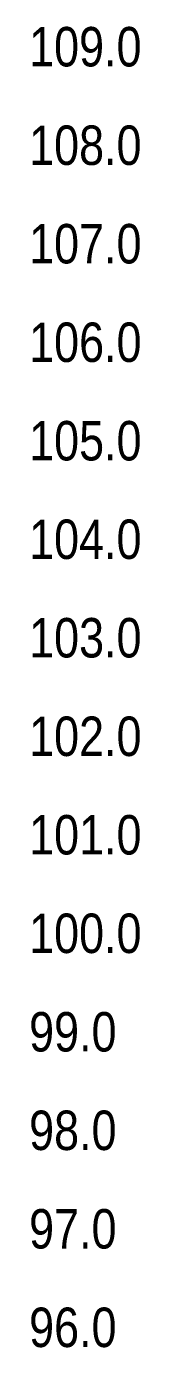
# Model space of a CAD drawing. Extents: x 521099 to 549685, y 6023217 to 6034691.
# Drawn here: x 543612.2 to 543639.9, y 6023511.9 to 6023847 of the extents above; entities that cross this region are included whole.
import ezdxf
from ezdxf.enums import TextEntityAlignment as Align

# ---------------------------------------------------------------- set-up
doc = ezdxf.new("R2010")
doc.units = 0
doc.header["$LTSCALE"] = 5
doc.layers.add('S-T7', color=7, linetype='Continuous')
doc.styles.add('80', font='ARIALN.TTF', dxfattribs={"height": 10})

msp = doc.modelspace()

# ---------------------------------------------------------------- texts
at = {"layer": 'S-T7', "style": '80'}
for s, p in [('109.0', (543611.703, 6023841.862)), ('108.0', (543611.703, 6023816.875)), ('107.0', (543611.703, 6023791.888)), ('106.0', (543611.703, 6023766.901)), ('105.0', (543611.703, 6023741.914)), ('104.0', (543611.703, 6023716.927)), ('103.0', (543611.703, 6023691.94)), ('102.0', (543611.703, 6023666.952)), ('101.0', (543611.703, 6023641.965)), ('100.0', (543611.703, 6023616.978)), ('99.0', (543611.703, 6023591.991)), ('98.0', (543611.703, 6023567.004)), ('97.0', (543611.703, 6023542.017)), ('96.0', (543611.703, 6023517.03))]:
    msp.add_text(s, height=9.9948, dxfattribs=at).set_placement(p, align=Align.MIDDLE_LEFT)

doc.saveas('drawing.dxf')
